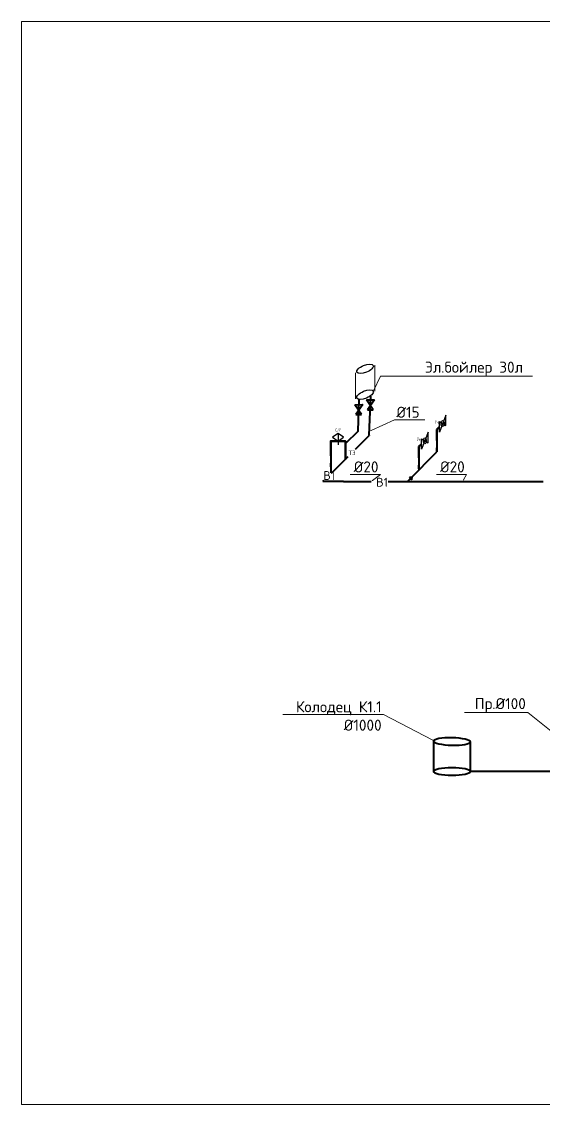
# Model space of a CAD drawing. Header units: feet. Extents: x -10410 to 374725, y -46422 to 88923.
# Drawn here: x 81736 to 95883, y 27922 to 57297 of the extents above; entities that cross this region are included whole.
import ezdxf
from ezdxf import colors
from ezdxf.entities.mleader import LeaderData, LeaderLine
from ezdxf.math import Vec2, Vec3

# ---------------------------------------------------------------- set-up
doc = ezdxf.new("R2010")
doc.units = ezdxf.units.FT
doc.header["$MEASUREMENT"] = 0
for name, color, linetype, lineweight in [('82323000_Ном._пера__1', 7, 'Continuous', 20), ('82323000_Ном._пера__120', 7, 'Continuous', 5), ('ВК_В1', 160, 'Continuous', 50), ('ВК_Т3', 1, 'Continuous', 50), ('ВК_Текст', 250, 'Continuous', 25), ('Водоснабж.', 160, 'Continuous', 40), ('Выноски ВК', 250, 'Continuous', 9), ('канализация', 30, 'Continuous', 40)]:
    doc.layers.add(name, color=color, linetype=linetype, lineweight=lineweight)
doc.styles.add('GOST_100', font='cs_gost2304.shx', dxfattribs={"width": 0.7, "height": 300})
doc.styles.get("Standard").update_dxf_attribs({"font": 'isocpeur.ttf'})

# ---------------------------------------------------------------- blocks, each defined once
blk = doc.blocks.new('*U643')
at = {"layer": 'ВК_В1'}
blk.add_line((-200, 0), (-200, 100), dxfattribs=at)
blk.add_lwpolyline([(0, 700), (-200, 700), (-200, 300)], dxfattribs=at)
at = {"layer": 'ВК_Т3'}
blk.add_lwpolyline([(0, 700), (200, 700), (200, 200)], dxfattribs=at)
at = {"layer": 'ВК_Текст'}
blk.add_lwpolyline([(0, 900), (-150, 800), (0, 700), (150, 800), (0, 900), (0, 600)], dxfattribs=at)
at = {"layer": 'ВК_Текст', "lineweight": 30}
blk.add_circle((0, 700), 20, dxfattribs=at)
at = {"layer": 'ВК_Текст', "lineweight": 5, "insert": (0, 1000), "char_height": 100, "attachment_point": 5, "style": 'GOST_100'}
blk.add_mtext('С/У', dxfattribs=at)
blk = doc.blocks.new('*U648')
at = {"layer": 'ВК_В1'}
for p, q in [((0, 600), (71, 671)), ((0, 300), (0, 600)), ((0, 0), (0, 100))]:
    blk.add_line(p, q, dxfattribs=at)
at = {"layer": 'ВК_Текст', "lineweight": 5, "insert": (0, 800), "char_height": 100, "attachment_point": 5, "style": 'GOST_100'}
blk.add_mtext('Ун', dxfattribs=at)
blk = doc.blocks.new('*U647')
at = {"layer": 'ВК_Текст'}
for p, q in [((88, 230), (-88, -230)), ((-88, 53), (88, -53)), ((-88, -230), (-88, 53)), ((88, -53), (88, 230))]:
    blk.add_line(p, q, dxfattribs=at)
blk.add_ellipse((0, 0), major_axis=(0, 80), ratio=0.5, dxfattribs=at)

msp = doc.modelspace()

# ---------------------------------------------------------------- linework, layer by layer
at = {"layer": '82323000_Ном._пера__1', "linetype": 'Continuous'}
for p, q in [((123679.19614, 57297.31036), (81735.64803, 57297.31036)), ((81735.64803, 57297.31036), (81735.64803, 27921.98499))]:
    msp.add_line(p, q, dxfattribs=at)
at = {"layer": '82323000_Ном._пера__120', "linetype": 'Continuous'}
msp.add_line((123679.19614, 27921.98499), (81735.64803, 27921.98499), dxfattribs=at)
at = {"layer": 'Водоснабж.'}
for p, q in [((91086.69117, 47033.08141), (91307.35368, 47038.73204)), ((91267.74808, 46767.46537), (91086.69117, 47033.08141)), ((91307.35368, 47038.73204), (91114.98143, 46767.46537)), ((91160.35374, 46078.04213), (91204.31169, 47131.81211)), ((90769.70316, 46902.53109), (90990.36567, 46908.18171)), ((90950.76007, 46636.91504), (90769.70316, 46902.53109)), ((90990.36567, 46908.18171), (90797.99342, 46636.91504)), ((91114.98143, 46767.46537), (91267.74808, 46767.46537)), ((90797.99342, 46636.91504), (90950.76007, 46636.91504)), ((90807.5161, 45714.8867), (91159.79251, 46064.58831)), ((91160.35374, 46078.04213), (91159.79251, 46064.58831)), ((92993.78918, 45933.12002), (92993.78918, 45733.12002)), ((90790.53048, 45698.02523), (90807.5161, 45714.8867)), ((92256.29058, 44872.46045), (92993.78918, 45622.02847)), ((92993.78918, 45633.12002), (92993.78918, 45622.02847)), ((90117.54703, 45519.3781), (90117.54703, 45319.3781)), ((90136.30308, 45048.57961), (90589.05791, 45498.02523)), ((92510.1941, 45466.55493), (92510.1941, 45266.55493)), ((90117.54703, 45219.3781), (90117.54703, 45055.74074)), ((92510.1941, 45166.55493), (92510.1941, 45130.51919)), ((89904.00657, 44817.98097), (89934.8305, 44848.57961)), ((90461.42784, 44817.98097), (89904.00657, 44817.98097)), ((90461.42784, 44817.98097), (91211.65647, 44817.98097)), ((91672.44367, 44817.98097), (92241.87204, 44817.98097)), ((92256.29058, 44872.46045), (92202.68831, 44817.98097)), ((92202.68831, 44817.98097), (92253.65011, 44817.98097)), ((92250.14449, 44934.00334), (92322.81391, 44939.75803)), ((92250.14449, 44934.00334), (92317.65897, 44867.0436)), ((92253.65011, 44817.98097), (95879.62779, 44818.17823)), ((92317.65897, 44867.0436), (92322.81391, 44939.75803))]:
    msp.add_line(p, q, dxfattribs=at)
at = {"layer": 'Выноски ВК'}
for p, q in [((91312.82408, 47973.52172), (91312.82408, 47273.52172)), ((90786.76578, 47768.29515), (90786.76578, 47068.29515))]:
    msp.add_line(p, q, dxfattribs=at)
at = {"layer": 'Выноски ВК', "lineweight": 30}
for centre in [(91048.10561, 47876.54565), (91048.10561, 47176.54565)]:
    msp.add_ellipse(centre, major_axis=(221.50512, 91.75042), ratio=0.4142, dxfattribs=at)
at = {"layer": 'канализация', "color": 1}
for q in [(90892.52573, 47060.45511), (90511.98321, 45843.4741)]:
    msp.add_line((90862.89214, 46184.39346), q, dxfattribs=at)
at = {"layer": 'канализация'}
for p, q in [((92911.82425, 36936.82045), (92911.82425, 37761.46013)), ((93905.17312, 36955.12766), (93905.17312, 37755.12766)), ((92911.82425, 36973.43486), (92911.82425, 36973.43486)), ((96115.52759, 36955.12766), (93905.17312, 36955.12766))]:
    msp.add_line(p, q, dxfattribs=at)
at = {"layer": 'канализация', "extrusion": (0, 0, -1)}
for centre, major_axis, ratio in [((93405.17312, 37766.73372), (500, -11.60607), 0.1999461415), ((93405.17312, 36953.07701), (500, 0), 0.2)]:
    msp.add_ellipse(centre, major_axis=major_axis, ratio=ratio, dxfattribs=at)

# ---------------------------------------------------------------- block references
for name, p in [('*U648', (92993.78918, 45633.12002)), ('*U643', (90317.54703, 45219.3781)), ('*U648', (92510.1941, 45166.55493))]:
    msp.add_blockref(name, p)
at = {"layer": 'ВК_Текст'}
for p in [(93152.87947, 46392.21031), (92669.28438, 45925.64522)]:
    msp.add_blockref('*U647', p, dxfattribs=at)

# ---------------------------------------------------------------- texts
at = {"layer": 'Водоснабж.', "attachment_point": 1}
for s, insert, char_height in [('Т3', (90602.05317, 45658.02523), 120), ('В1', (89914.39082, 45102.96543), 240), ('В1', (91349.70346, 44920.95927), 240)]:
    msp.add_mtext_dynamic_manual_height_columns(s, width=380.7872051, gutter_width=12.5, heights=[0], dxfattribs=dict(at, insert=insert, char_height=char_height))

# ---------------------------------------------------------------- leaders
at = {"layer": 'Водоснабж.'}
ml = msp.add_multileader_mtext('Standard', dxfattribs=at)
ml.set_content('Эл.бойлер 30л', color=256)
ml.set_leader_properties(lineweight=5)
ml.build(insert=Vec2(0, 0))
ml.multileader.update_dxf_attribs({"text_left_attachment_type": 6, "text_right_attachment_type": 6, "dogleg_length": 0.36, "arrow_head_size": 100})
ctx = ml.context
ctx.base_point, ctx.char_height, ctx.arrow_head_size, ctx.landing_gap_size, ctx.plane_origin = Vec3(92571.64263, 47682.82209), 300, 100, 100, Vec3(88907.57421, 45245.19592)
ctx.left_attachment, ctx.right_attachment = 6, 6
notes = []
notes.append((ctx, [(0, (1, 1, 0), (91467.58987, 47682.82209), (1, 0), 1104.05276, [(0, [(91238.63011, 47193.25475)], 0, [])])]))
ctx.mtext.insert, ctx.mtext.flow_direction = Vec3(92671.64263, 48072.82209), 5
ml = msp.add_multileader_mtext('Standard', dxfattribs=at)
ml.set_content('%%C15', color=256)
ml.set_leader_properties(lineweight=5)
ml.build(insert=Vec2(0, 0))
ml.multileader.update_dxf_attribs({"text_left_attachment_type": 6, "text_right_attachment_type": 6, "dogleg_length": 0.36, "arrow_head_size": 50})
ctx = ml.context
ctx.base_point, ctx.char_height, ctx.arrow_head_size, ctx.landing_gap_size, ctx.plane_origin = Vec3(91849.5757, 46490.1105), 300, 50, 50, Vec3(91164.47831, 46181.0433)
ctx.left_attachment, ctx.right_attachment = 6, 6
notes.append((ctx, [(0, (1, 1, 0), (91849.2157, 46490.1105), (1, 0), 0.36, [(0, [(91164.47831, 46181.0433)], 0, [])])]))
ctx.mtext.insert, ctx.mtext.flow_direction = Vec3(91899.5757, 46850.1105), 5
ml = msp.add_multileader_mtext('Standard', dxfattribs=at)
ml.set_content('%%C20', color=256)
ml.set_leader_properties(lineweight=5)
ml.build(insert=Vec2(0, 0))
ml.multileader.update_dxf_attribs({"text_left_attachment_type": 6, "text_right_attachment_type": 6, "dogleg_length": 0.36, "arrow_head_size": 50})
ctx = ml.context
ctx.base_point, ctx.char_height, ctx.arrow_head_size, ctx.landing_gap_size, ctx.plane_origin = Vec3(90732.63911, 45006.92855), 300, 50, 50, Vec3(91351.64994, 44817.98097)
ctx.left_attachment, ctx.right_attachment, ctx.text_align_type = 6, 6, 2
notes.append((ctx, [(0, (1, 1, 0), (91462.99911, 45006.92855), (-1, 0), 0.36, [(0, [(91211.65647, 44817.98097)], 0, [])])]))
ctx.mtext.insert, ctx.mtext.alignment, ctx.mtext.flow_direction = Vec3(91412.63911, 45366.92855), 3, 5
ml = msp.add_multileader_mtext('Standard', dxfattribs=at)
ml.set_content('%%C20', color=256)
ml.set_leader_properties(lineweight=5)
ml.build(insert=Vec2(0, 0))
ml.multileader.update_dxf_attribs({"text_left_attachment_type": 6, "text_right_attachment_type": 6, "dogleg_length": 0.36, "arrow_head_size": 50})
ctx = ml.context
ctx.base_point, ctx.char_height, ctx.arrow_head_size, ctx.landing_gap_size, ctx.plane_origin = Vec3(93071.96727, 45008.38815), 300, 50, 50, Vec3(93690.9781, 44819.44057)
ctx.left_attachment, ctx.right_attachment, ctx.text_align_type = 6, 6, 2
notes.append((ctx, [(0, (1, 1, 0), (93802.32727, 45008.38815), (-1, 0), 0.36, [(0, [(93690.9781, 44819.44057)], 0, [])])]))
ctx.mtext.insert, ctx.mtext.alignment, ctx.mtext.flow_direction = Vec3(93751.96727, 45368.38815), 3, 5
at = {"layer": 'канализация', "lineweight": 5}
ml = msp.add_multileader_mtext('Standard', dxfattribs=at)
ml.set_content('Колодец К1.1\\P%%C1000', color=256)
ml.set_leader_properties(lineweight=5)
ml.build(insert=Vec2(0, 0))
ml.multileader.update_dxf_attribs({"text_left_attachment_type": 6, "text_right_attachment_type": 6, "dogleg_length": 0.36, "arrow_head_size": 50})
ctx = ml.context
ctx.base_point, ctx.char_height, ctx.arrow_head_size, ctx.landing_gap_size, ctx.plane_origin = Vec3(89168.09537, 38499.56654), 300, 50, 50, Vec3(92930.1203, 37781.02885)
ctx.left_attachment, ctx.right_attachment, ctx.text_align_type = 6, 6, 2
notes.append((ctx, [(0, (1, 1, 0), (91548.45537, 38499.56654), (-1, 0), 0.36, [(0, [(92930.1203, 37781.02885)], 0, [])])]))
ctx.mtext.insert, ctx.mtext.width, ctx.mtext.alignment, ctx.mtext.flow_direction = Vec3(91498.09537, 38859.56654), 2956.4092628, 3, 5
at = {"layer": 'канализация'}
ml = msp.add_multileader_mtext('Standard', dxfattribs=at)
ml.set_content('Пр.%%C100', color=256)
ml.set_leader_properties(lineweight=5)
ml.build(insert=Vec2(0, 0))
ml.multileader.update_dxf_attribs({"text_left_attachment_type": 6, "text_right_attachment_type": 6, "dogleg_length": 0.36, "arrow_head_size": 50})
ctx = ml.context
ctx.base_point, ctx.char_height, ctx.arrow_head_size, ctx.landing_gap_size, ctx.plane_origin = Vec3(94038.80023, 38554.00896), 300, 50, 50, Vec3(96271.80553, 37911.28056)
ctx.left_attachment, ctx.right_attachment, ctx.text_align_type = 6, 6, 2
notes.append((ctx, [(0, (1, 1, 0), (95459.16023, 38554.00896), (-1, 0), 0.36, [(0, [(96271.80553, 37911.28056)], 0, [])])]))
ctx.mtext.insert, ctx.mtext.alignment, ctx.mtext.flow_direction = Vec3(95408.80023, 38944.00896), 3, 5
for ctx, leaders in notes:
    for number, flags, end, landing, length, lines in leaders:
        leader = LeaderData()
        leader.index, (leader.has_last_leader_line, leader.has_dogleg_vector, leader.attachment_direction) = number, flags
        leader.last_leader_point, leader.dogleg_vector, leader.dogleg_length = Vec3(end), Vec3(landing), length
        for number, points, colour, breaks in lines:
            line = LeaderLine()
            line.index, line.vertices, line.color, line.breaks = number, Vec3.list(points), colors.encode_raw_color(colour), breaks
            leader.lines.append(line)
        ctx.leaders.append(leader)

doc.saveas('drawing.dxf')
